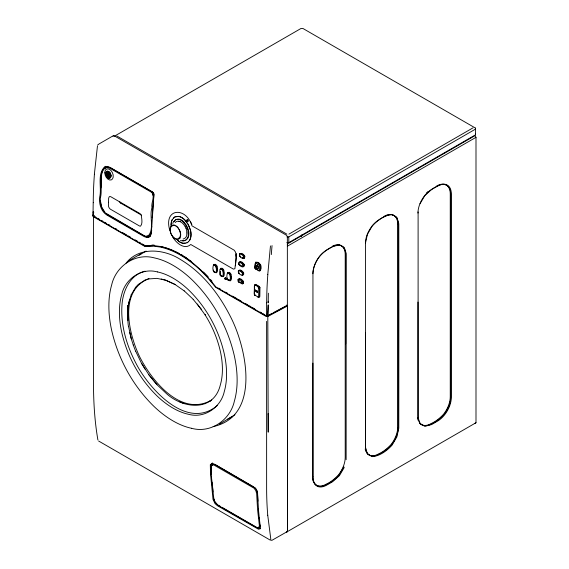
<?xml version="1.0" encoding="UTF-8"?>
<svg xmlns="http://www.w3.org/2000/svg" width="569" height="569" viewBox="0 0 569 569"><rect width="100%" height="100%" fill="white"/><g stroke="black" fill="none" stroke-linecap="round" stroke-linejoin="round"><path stroke-width="0.85" d="M174.142 250.965A93.252 53.835 60 0 0 160.664 246.519L153.31 245.516L144.832 245.95L93.003 216.028L93.202 202.728M266.626 302.857L266.584 316.136L267.8 316.001L287.473 305.432M98.714 144.135L113.558 135.557L114.177 135.763L286.363 235.175L287.352 236.341L287.487 531.56L286.513 532.136L475.997 422.724L475.997 137.328L475.023 135.635L287.281 244.023M312.907 476.673L312.95 273.582A19.431 11.216 -60 0 1 326.4 250.246L332.616 246.619L339.401 244.841L344.259 247.465L346.172 253.326L346.137 459.674M345.696 343.804L345.696 254.77A19.268 11.124 -60 0 0 332.061 246.925A33.955 19.602 -60 0 0 319.664 256.228A19.268 11.124 -60 0 0 312.9 273.696M398.215 427.419L398.215 224.442M417.952 302.082L417.952 416.024A19.268 11.124 -60 0 0 431.587 423.869A33.955 19.602 -60 0 0 443.984 414.566A19.268 11.124 -60 0 0 450.74 397.091L450.74 194.121A19.268 11.124 -60 0 0 437.106 186.276A33.955 19.602 -60 0 0 431.587 189.463A19.268 11.124 -60 0 0 417.952 213.055M418.108 211.917L418.101 417.682L420.014 423.677L424.872 426.323L431.636 424.559L437.924 420.896A19.424 11.216 -60 0 0 451.338 397.567L451.338 193.673A19.431 11.216 -60 0 0 437.881 185.885L431.665 189.441L424.887 195.494L420.029 203.738M225.132 279.03C224.741 276.947 226.391 277.871 226 279.358C223.887 279.287 226.071 277.06 226 279.358L225.032 278.803L225.288 277.636L225.801 277.935L226 279.358M114.39 136.211L301.022 28.457L302.886 28.45L475.449 128.075L475.435 129.156L288.803 236.903L288.803 242.622L475.435 134.867L475.449 133.793M100.478 196.76C99.675 203.396 101.574 210.9 107.484 214.705L143.616 235.566L145.884 236.405L147.855 236.227C154.825 229.584 149.078 216.206 151.951 207.678C150.892 202.991 155.273 196.589 151.88 192.493L110.002 168.317L107.676 167.521L105.55 167.805C99.07 172.023 102.591 181.902 100.841 188.154M151.767 226.37L151.247 234.122L150.159 236.149L148.552 237.287L146.525 237.465L144.185 236.597L106.915 215.082C101.04 211.277 98.885 203.851 99.66 197.18C102.043 187.727 96.751 173.83 104.931 166.703L107.121 166.411L109.518 167.236L152.712 192.173M213.83 498.857L214.918 502.05L218.048 505.322L256.42 527.47L257.508 527.918L259.023 527.513L259.372 525.557L257.565 509.518L256.655 493.664L255.879 490.784L254.115 488.245L213.503 464.795L211.782 465.321L211.312 466.189L211.469 474.354M258.319 527.371L259.841 526.965L260.189 525.009M268.234 301.264L268.184 302.893L268.369 293.206M220.488 271.292L220.488 274.187M100.457 197.635C102.961 188.239 97.434 173.332 105.749 166.29M151.738 227.244L153.9 195.003M169.797 230.374C163.189 208.034 186.134 206.376 191.973 225.829L234.172 250.196C238.539 254.926 235.182 262.821 234.94 268.596L233.745 269.13L232.963 268.853L190.764 244.492C184.32 250.31 175.835 242.643 172.578 236.747M127.897 320.496C127.691 284.052 127.179 324.622 128.587 326.471M267.224 316.193L267.409 312.097M152.122 217.763L153.9 194.299M235.36 265.815L236.156 253.781L235.979 256.199M268.177 414.111L268.212 413.649L268.212 432.177L267.8 316.456L287.473 305.973L287.473 530.849L286.982 531.759L271.534 540.55M270.453 245.929L267.786 274.414M271.306 254.606L272.039 245.58M94.362 174.292L97.455 146.048M213.311 265.659C216.142 262.842 217.728 273.056 215.061 272.487M220.089 269.564C222.92 266.754 224.506 276.968 221.832 276.399M227.259 273.71C230.004 270.851 231.683 281.107 229.008 280.538M255.524 264.5L255.95 262.16M131.219 294.778L135.571 287.345M213.773 264.941C216.917 261.548 218.524 271.193 216.803 272.423L216.156 272.814C211.967 272.601 212.486 266.818 213.816 264.357C217.792 264.82 217.052 269.969 216.391 272.665M220.552 268.853C223.688 265.453 225.303 275.104 223.581 276.335L222.927 276.726C218.738 276.506 219.264 270.73 220.594 268.269C224.57 268.732 223.83 273.881 223.169 276.577M227.721 272.992C230.865 269.592 232.472 279.244 230.751 280.474L230.096 280.866C225.907 280.652 226.434 274.87 227.764 272.409C231.739 272.871 231 278.021 230.338 280.716M151.703 230.004C151.567 232.244 150.927 234.826 148.673 235.815M186.952 233.916L186.689 235.509A12.987 8.201 64 0 1 186.155 236.882L184.676 238.461L183.14 239.016M238.511 279.358C239.606 276.911 244.826 281.235 243.176 283.554L242.252 283.938L238.439 281.819L238.155 279.557L242.01 281.591L242.209 283.44L241.498 283.618M113.075 136.475L113.558 135.557M186.902 220.096L187.258 219.513A1.01 0.626 64.3 0 1 188.133 220.018C189.285 221.782 186.646 221.91 186.902 220.096L187.813 221.54L187.35 221.27M240.033 253.425C242.245 253.518 245.929 256.292 243.859 258.618C241.384 258.653 237.956 255.737 240.026 253.66L240.196 253.383M225.651 277.892L225.239 277.672L225.281 278.191M106.147 172.613C104.134 175.117 110.073 178.147 107.52 177.236A3.563 2.304 66.2 0 0 108.921 177.905L109.653 177.777C110.699 176.276 110.237 174.505 110.578 176.696M106.126 172.606L105.941 173.453C106.944 175.245 105.663 171.817 106.993 171.689L107.726 171.554C109.404 173.389 108.373 170.387 110.642 174.953M212.13 465.641L213.354 464.29L215.438 464.674L254.969 487.861M211.647 463.408C209.812 472.611 212.692 482.619 212.955 492.021M343.832 466.744L338.939 475.215A33.955 19.602 -60 0 1 326.542 484.518A19.268 11.124 -60 0 1 312.9 476.673M254.891 284.806L255.609 284.351L258.923 286.193L259.962 287.736L259.841 296.371L259.613 297.054L258.703 297.096M242.764 283.775C244.94 279.756 234.592 276.207 239.065 282.16M344.238 467.49L339.394 475.691L332.616 481.73L326.357 485.307A19.424 11.216 -60 0 1 312.95 477.455L312.9 363.107M238.916 270.382C240.872 268.198 246.093 274.471 242.643 274.998M259.784 270.858C261.726 267.238 260.374 262.508 255.801 262.202M239.421 262.046C241.448 259.827 246.612 266.178 243.091 266.697M225.701 277.935L225.886 278.547M97.64 145.116L98.295 144.405M138.338 284.4L144.889 280.197M173.95 221.618L174.896 220.338M188.46 241.74L189.818 240.047A14.737 9.374 63.5 0 0 190.537 230.068L188.346 224.549L184.918 219.94A13.798 8.407 63.5 0 0 178.794 216.362L175.081 216.803L172.251 219.542A14.73 8.955 65.9 0 0 170.999 225.324M267.8 316.456L265.872 316.293L215.651 287.295L207.272 277.203L200.928 270.716A93.252 53.835 60 0 0 180.387 255.083A93.252 53.835 60 0 0 159.846 246.996L153.495 246.149L145.116 246.569L93.985 217.052L93.544 216.17L93.501 378.876C93.359 399.317 94.404 419.83 97.904 439.986M135.607 287.274L138.374 284.344M217.621 405.284C187.941 430.811 151.02 390.782 137.335 365.895C127.207 347.382 120.5 326.265 121.979 304.97C122.868 290.83 130.109 274.713 145.102 271.171M126.062 263.148C139.192 246.349 164.121 249.016 180.387 259.45C202.863 272.864 219.378 294.415 230.936 317.573C246.754 348.683 260.979 416.309 213.147 426.586M197.258 304.017L205.089 314.856L205.452 314.65L205.089 314.856C212.159 326.094 217.465 338.463 220.374 351.429A73.742 42.575 60 0 1 220.367 384.793C213.716 412.696 182.329 408.72 165.785 392.973L156.866 384.587L148.68 374.544L157.008 384.68M139 255.346L146.105 251.05M219.62 424.033L234.94 414.744M173.431 217.948L174.932 216.867L178.645 216.433A13.805 8.407 63.5 0 1 184.776 220.011L188.204 224.62L190.387 230.132A14.73 9.36 63.6 0 1 189.676 240.111M185.686 240.267L187.898 238.084A11.785 7.454 63.8 0 0 188.46 230.096L186.724 225.68L183.986 221.988A11.053 6.757 63.8 0 0 179.086 219.122L176.106 219.478L173.445 221.853A11.778 7.191 65.7 0 0 172.798 223.496M186.902 242.849L188.595 241.676M150.444 236.114L149.37 236.868L147.343 237.053L145.003 236.185L105.976 213.29M104.575 168.659L106.367 167.386L108.494 167.108L110.82 167.905L152.698 192.08L153.538 193.097M210.253 400.896L209.961 401.102L210.352 400.832M211.696 400.028C181.12 417.475 151.788 380.81 139.569 356.585C128.722 333.761 118.281 290.731 148.978 278.561M259.329 526.773L260.168 526.169M212.436 462.91L210.324 464.866L210.502 473.799L213.012 499.411L215.046 503.615L217.358 505.67L258.504 529.234L260.083 528.807L260.424 527.982L259.244 517.726M259.357 526.723L260.147 526.218M475.023 423.3L475.997 422.724M128.53 326.336L131.226 338.676L133.302 345.063M135.707 351.279L141.496 363.257L148.708 374.53M193.055 299.187L184.157 290.809M133.217 344.921L135.607 351.144M201.355 309.337L193.133 299.315M128.53 260.943L141.425 253.497M144.939 280.168L148.708 278.945L156.902 278.362L165.785 280.225L175.032 284.457L165.757 280.24L161.169 278.974M131.226 294.685L128.53 303.91L127.869 309.216M174.911 284.393L184.242 290.915M288.924 234.129L472.988 127.861M475.997 137.328L287.473 246.149M205.452 403.513L205.089 403.72L205.523 403.471M267.06 316.03L272.359 313.206M273.874 312.402L285.979 305.951M227.828 419.033L232.515 416.586M187.045 242.785L183.09 243.333A13.862 8.791 66.1 0 1 177.585 240.367M175.601 219.705L177.016 219.3A11.088 6.778 63.8 0 1 183.488 222.23L186.234 225.921L187.976 230.338A11.771 7.454 63.8 0 1 186.44 239.627L183.744 240.936L182.151 240.886A11.117 7.02 65.8 0 1 180.48 240.36M93.586 216.689L93.985 217.052M147.492 245.851L145.934 246.1L142.101 243.888M93.615 215.971L93.003 216.028L93.686 212.429L93.003 216.028L94.518 215.978L93.067 215.907L93.785 215.964M146.702 235.986L148.011 235.872M94.518 216.44L93.608 216.099M259.941 270.816L259.265 270.702M242.942 283.696L239.471 281.94M216.561 272.579L215.907 272.459M223.34 276.491L222.685 276.37M230.509 280.631L228.361 279.578M211.618 463.458L213.788 463.863L253.795 486.957M151.852 245.061L154.128 245.047M148.274 245.723L152.94 245.687M286.94 236.91L288.803 236.903M286.854 242.572L288.924 242.565M260.239 528.686L258.184 528.217L222.024 507.342M185.231 243.319L183.232 243.262A13.855 8.791 66.1 0 1 177.727 240.303M182.642 240.644L184.235 240.694M178.894 221.263L177.606 221.22A12.561 7.724 64.2 0 0 176.44 221.554L175.444 222.266A12.895 7.93 65 0 0 175.16 222.571M184.384 403.677L179.79 401.863M157.449 271.925C141.51 267.473 125.137 278.881 121.723 294.635A83.394 48.152 60 0 0 121.73 332.374C127.243 356.486 139.64 379.11 157.449 396.33A72.355 41.779 60 0 0 188.559 414.296C204.491 418.741 220.864 407.333 224.278 391.579A83.394 48.145 60 0 0 224.271 353.84C218.759 329.728 206.362 307.104 188.552 289.884A72.355 41.779 60 0 0 157.442 271.918M191.618 428.301C210.686 433.635 230.289 419.972 234.371 401.124A99.817 57.625 60 0 0 234.364 355.952C227.764 327.097 212.934 300.012 191.618 279.407A86.602 50.001 60 0 0 154.384 257.906C135.308 252.586 115.713 266.235 111.631 285.09A99.81 57.625 60 0 0 111.638 330.262C118.238 359.117 133.068 386.202 154.384 406.807A86.602 50.001 60 0 0 191.618 428.308M286.363 531.553L286.982 531.759M239.99 254.044C241.754 253.44 245.459 257.729 242.835 258.283M258.447 270.659L259.236 270.446L259.592 265.41L255.794 262.864L255.275 263.191L254.82 267.544L255.894 269.201M242.273 266.676L242.999 266.484L243.013 264.884M266.584 316.136L215.943 287.004L207.457 276.776L201.063 270.247M241.818 275.005L242.529 274.82L242.501 273.241M257.864 297.096L258.667 296.584L258.703 287.807M116.823 135.977L286.854 234.136M242.216 257.501L244.272 258.426C246.448 256.107 242.095 252.273 239.791 253.582L239.478 255.417L240.374 256.868M257.046 269.422L258.525 270.275M240.943 265.453L242.373 266.285M119.277 201.348L121.012 203.318L141.34 215.046M287.473 305.973L286.733 305.005M94.568 216.44L96.097 217.33M97.633 218.212L99.162 219.093M101.467 220.423L102.996 221.313M104.532 222.195L106.069 223.084M108.366 224.406L109.902 225.296M115.265 228.389L116.801 229.279M122.164 232.38L126.766 235.033M128.302 235.915L130.6 237.245M135.202 239.905L137.499 241.228M139.035 242.117L140.571 242.999M218.773 288.149L220.31 289.038M225.673 292.132L227.202 293.021M232.572 296.115L237.166 298.775M238.703 299.657L241 300.987M245.602 303.64L247.899 304.97M249.435 305.852L250.965 306.741M252.501 307.623L254.798 308.953M260.161 312.047L261.697 312.936M263.234 313.818L264.763 314.707M218.176 505.116L220.48 506.453M98.622 441.025L270.382 540.194M180.252 221.697L181.618 222.493A12.326 7.525 63.7 0 1 182.934 223.624L184.143 225.032A12.568 7.76 64.1 0 1 185.188 226.661M182.613 255.509L181.205 254.606L188.936 259.699M184.029 256.413L186.148 257.764M258.333 287.26L258.81 288.127C258.283 286.783 255.004 284.073 254.357 285.894L254.322 294.671L258.646 297.452L259.428 296.598L259.599 288.426L258.511 286.42L255.552 284.706L254.642 284.749L254.251 293.604L255.332 295.61M242.166 272.729L242.593 273.533C242.102 272.074 238.07 269.187 238.319 272.074C238.553 273.902 241.889 276.121 243.24 274.905C244.762 270.816 235.061 267.807 239.371 273.561M242.686 264.365L243.091 265.182C242.629 263.689 238.589 260.822 238.795 263.732C238.987 265.574 242.344 267.821 243.703 266.584C245.36 262.444 235.559 259.45 239.819 265.246M189.641 260.168L191.696 261.733M228.304 280.09L227.408 279.023M221.135 275.951L220.018 273.966M214.357 272.039L213.247 270.055M240.225 265.04L239.641 264.443M240.467 256.42L240.787 256.676L240.203 256.078M225.843 279.457L225.175 279.073M120.038 202.493L121.012 203.318M227.436 279.471L227.92 279.912L227.273 279.173M220.267 275.332L220.751 275.773L220.103 275.033M213.496 271.42L213.98 271.861L213.325 271.121M254.485 294.97L254.962 295.418L254.322 294.671M238.255 281.584L238.688 281.996L238.105 281.314M238.567 272.978L239.008 273.383L238.425 272.693M255.068 268.532L258.859 270.908L260.197 270.652C262.8 267.338 259.877 260.922 255.538 262.366L254.869 267.167L255.552 268.931L254.919 268.227M239.03 264.642L239.464 265.054L238.888 264.357M239.599 256.249L240.026 256.662L239.464 255.965M145.067 369.153L141.61 363.378M203.453 271.982L208.098 276.726M216.974 504.234L214.918 501.709L214.015 499.589M151.88 192.493L152.684 193.389M210.509 279.535L212.066 281.342M254.933 487.69L255.993 489.084M220.886 275.076L221.192 275.439M104.888 212.201L101.759 207.315L100.414 200.821M201.639 309.756L201.255 309.209M153.139 192.45L153.808 193.744M131.304 338.818L129.725 332.602M255.915 488.863L256.811 490.506M229.392 274.03L229.769 274.578M222.223 269.891L222.707 270.752L222.436 270.14M215.445 265.979L215.928 266.84L215.658 266.228M241.818 281.356L242.159 281.868M259.236 264.855L259.684 265.737L259.443 265.104M243.297 255.95L243.696 256.768L243.482 256.185M190.544 221.775L191.881 224.57M185.188 226.668L186.027 228.446M230.623 273.582L231.028 274.471M223.453 269.443L223.852 270.332M216.682 265.531L217.081 266.42M259.571 286.833L259.962 287.736M243.027 280.937L243.376 281.769M243.376 272.316L243.717 273.156M260.481 264.464L260.837 265.374M243.895 263.98L244.222 264.82M186.924 220.409L187.151 221.021M256.868 490.713L257.473 493.117L258.532 510.073M244.514 255.581L244.826 256.434M256.697 490.229L257.601 493.529L257.913 501.168M153.758 193.609L153.957 194.463M186.931 232.152L186.611 230.303A12.902 8.115 64.1 0 0 186.049 228.446M270.894 539.867L267.743 515.222M213.901 499.305L211.938 482.149M227.187 278.106L227.244 278.561M128.544 304.024L129.661 299.194M152.94 194.022L153.082 195.416M258.376 508.963L259.4 518.836M93.202 211.995L93.437 215.644L93.245 211.547M365.426 332.787L365.49 447.298L367.403 453.87L372.254 456.637A34.425 19.872 -60 0 0 392.02 445.228L396.878 436.878L398.791 428.151L398.869 313.476L398.791 223.759L396.87 217.266L392.005 214.527A34.467 19.901 -60 0 0 372.275 225.921L367.418 234.279L365.497 243.006L365.426 446.345A19.268 11.124 -60 0 0 379.061 454.19A33.955 19.602 -60 0 0 391.458 444.887A19.268 11.124 -60 0 0 398.222 427.419M475.449 128.075L475.435 134.867M301.584 234.919L301.584 236.697M266.626 321.378L266.626 488.088A368.548 212.785 -60 0 0 267.743 515.222M266.676 302.829A388.236 224.15 -60 0 1 267.835 274.393M93.245 202.706A388.307 224.115 -60 0 1 94.411 174.263M174.925 251.327A93.252 53.835 60 0 1 179.633 253.724M159.704 246.363A93.885 54.204 60 0 1 200.964 270.19M365.426 243.376A19.268 11.124 -60 0 1 379.061 219.783A33.955 19.602 -60 0 1 384.587 216.597A19.268 11.124 -60 0 1 398.222 224.442M436.622 185.999A19.268 11.124 -60 0 1 450.257 193.837L450.257 396.813A19.268 11.124 -60 0 1 443.5 414.289A33.955 19.602 -60 0 1 431.103 423.592A19.268 11.124 -60 0 1 419.332 422.596M426.65 192.848A33.955 19.602 -60 0 1 427.909 191.703M418.208 420.441A19.268 11.124 -60 0 1 417.582 417.717M338.455 244.812A19.268 11.124 -60 0 1 345.212 254.485L345.212 457.462A19.268 11.124 -60 0 1 338.455 474.93A33.955 19.602 -60 0 1 326.051 484.24A19.268 11.124 -60 0 1 314.287 483.245M332.353 246.221A19.268 11.124 -60 0 1 337.773 244.777M313.868 482.604A19.268 11.124 -60 0 1 312.445 477.384M391.799 214.62A19.268 11.124 -60 0 1 397.738 224.165L397.731 427.134A19.268 11.124 -60 0 1 390.974 444.609A33.955 19.602 -60 0 1 378.577 453.92A19.268 11.124 -60 0 1 366.806 452.924M384.096 216.32A19.268 11.124 -60 0 1 389.58 214.477M366.016 451.558A19.268 11.124 -60 0 1 365.206 448.991M179.043 229.264A7.504 4.723 64.2 0 1 179.164 238.119L178.36 238.681A7.354 4.602 65.3 0 1 171.404 234.606L170.75 233.198A7.511 4.623 65.3 0 1 171.29 225.765L173.012 224.947A7.333 4.524 64.2 0 1 175.117 225.331M176.205 225.964A7.333 4.524 64.2 0 1 178.211 227.977L179.953 231.149A7.511 4.73 64.1 0 1 179.427 238.596L178.616 239.158A7.354 4.609 65.2 0 1 172.478 236.377L171.006 233.674A7.511 4.63 65.3 0 1 171.554 226.234L173.275 225.424A7.333 4.516 64.2 0 1 178.467 228.454M180.01 238.311A12.283 7.774 66 0 1 179.086 237.742M178.886 221.241A12.326 7.561 63.9 0 1 180.252 221.668M186.895 232.138A13.066 8.215 64.2 0 1 186.924 233.895M171.148 225.253A14.737 8.962 65.9 0 1 172.4 219.478M110.806 175.01A3.563 2.304 66.2 0 1 108.217 177.898L107.712 177.599A3.563 2.304 66.2 0 1 105.82 174.32A3.592 2.319 66.2 0 1 105.813 173.061A3.563 2.304 66.2 0 1 109.163 172.044A3.592 2.319 66.2 0 1 110.023 173.004M109.995 173.004A3.563 2.304 66.2 0 1 110.763 174.811A3.592 2.319 66.2 0 1 110.891 176.106M107.185 171.198A3.741 2.418 66.2 0 1 108.693 171.546A3.741 2.418 66.2 0 1 109.675 172.379A3.741 2.418 66.2 0 1 110.685 174.15A3.741 2.418 66.2 0 1 110.585 177.485A3.741 2.418 66.2 0 1 108.21 178.054L107.683 177.741A3.741 2.418 66.2 0 1 105.642 173.63A3.741 2.418 66.2 0 1 105.841 172.428A3.741 2.418 66.2 0 1 106.069 171.952A3.777 2.44 66.2 0 1 107.185 171.191M268.212 304.998L267.8 316.001L268.212 304.998M108.06 173.068L107.612 173.403A1.579 1.024 66.2 0 1 107.776 173.104L108.06 173.068M108.494 202.279L108.437 205.452A3.122 1.835 60.9 0 0 110.621 209.328L139.227 225.843A3.122 1.835 60.9 0 0 140.621 226.071C142.876 223.482 141.667 218.553 141.283 215.331A3.151 1.906 62.5 0 0 139.59 213.354L110.983 196.838A3.151 1.906 62.5 0 0 109.212 196.817L108.658 198.154L108.494 202.279M255.36 289.977L255.31 291.527L256.413 291.371L255.36 289.977M256.768 290.787L256.939 292.345L256.768 290.787M257.316 291.1L257.487 292.665L257.316 291.1M107.214 173.097L107.313 173.467L108.153 172.827L108.003 173.694C107.577 173.559 108.651 175.01 108.928 173.566C109.646 173.552 109.582 175.416 108.636 175.188C109.781 178.325 108.523 173.666 109.625 176.739L108.565 176.475L108.409 174.968C109.525 174.107 107.534 174.854 107.769 175.75L107.2 175.892C107.143 174.918 107.911 173.346 107.214 173.097M109.369 173.801L109.013 174.185L109.369 173.801M107.022 175.216C107.513 176.475 108.188 173.659 107.022 175.216M257.273 264.99L257.33 266.825L257.273 264.99M257.821 265.73L258.063 266.747A1.43 0.939 67.7 0 1 257.949 268.127L257.473 268.362A1.358 0.896 68.1 0 1 256.633 267.878L256.27 267.16A1.43 0.939 68 0 1 256.484 265.837L256.918 265.211L256.242 265.424A1.927 1.259 68.1 0 0 255.958 267.21L256.441 268.177A1.835 1.202 68.1 0 0 257.565 268.824L258.212 268.511A1.927 1.266 67.7 0 0 258.362 266.655L257.821 265.73M211.142 464.311L210.324 464.866L211.135 464.332L212.436 465.058L211.142 464.311M225.993 279.415L225.032 278.803L225.964 279.45M104.796 172.876A5.918 3.827 66.2 0 0 111.289 179.911A5.918 3.827 66.2 0 0 110.998 170.544A5.918 3.827 66.2 0 0 104.796 172.876"/></g></svg>
